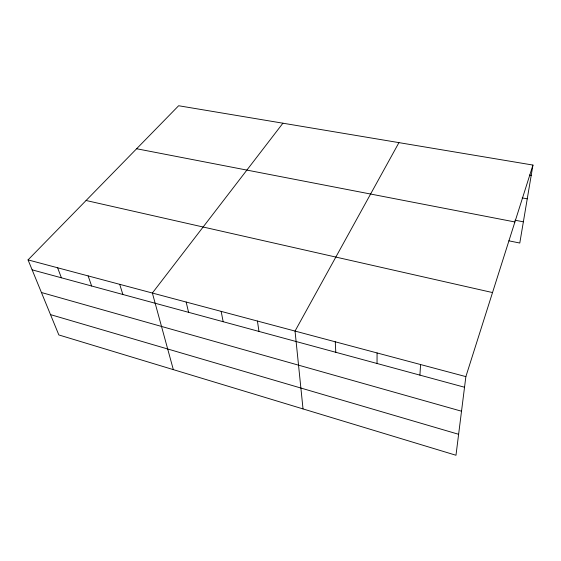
<?xml version="1.0" encoding="UTF-8"?>
<svg xmlns="http://www.w3.org/2000/svg" width="561" height="561" viewBox="0 0 561 561"><rect width="100%" height="100%" fill="white"/><g stroke="black" fill="none" stroke-linecap="round" stroke-linejoin="round"><path stroke-width="0.84" d="M377.034 363.493L377.076 352.946M419.916 375.134L420.575 364.545M532.95 165.067L465.868 376.62L455.981 455.259L58.842 334.945L28.05 259.89L178.643 105.741L532.95 165.067L519.788 243.032L508.848 240.816M398.941 142.627L295.037 331.074L303.024 408.92M282.926 123.203L152.368 293.031L173.335 369.629M529.528 175.06L531.211 175.348M522.193 197.907L527.249 198.832M514.956 220.193L523.371 221.812M136.625 148.749L514.907 221.967M86.071 200.494L492.523 292.562M28.05 259.89L465.868 376.62M32.131 269.848L464.529 387.244M41.437 292.512L461.514 411.213M50.504 314.616L458.618 434.291M57.608 267.765L61.401 277.793M88.14 275.914L91.632 285.998M119.71 284.329L122.866 294.483M186.161 302.042L188.573 312.323M221.16 311.376L223.159 321.712M257.429 321.046L258.979 331.439M335.261 341.796L335.801 352.294"/></g></svg>
